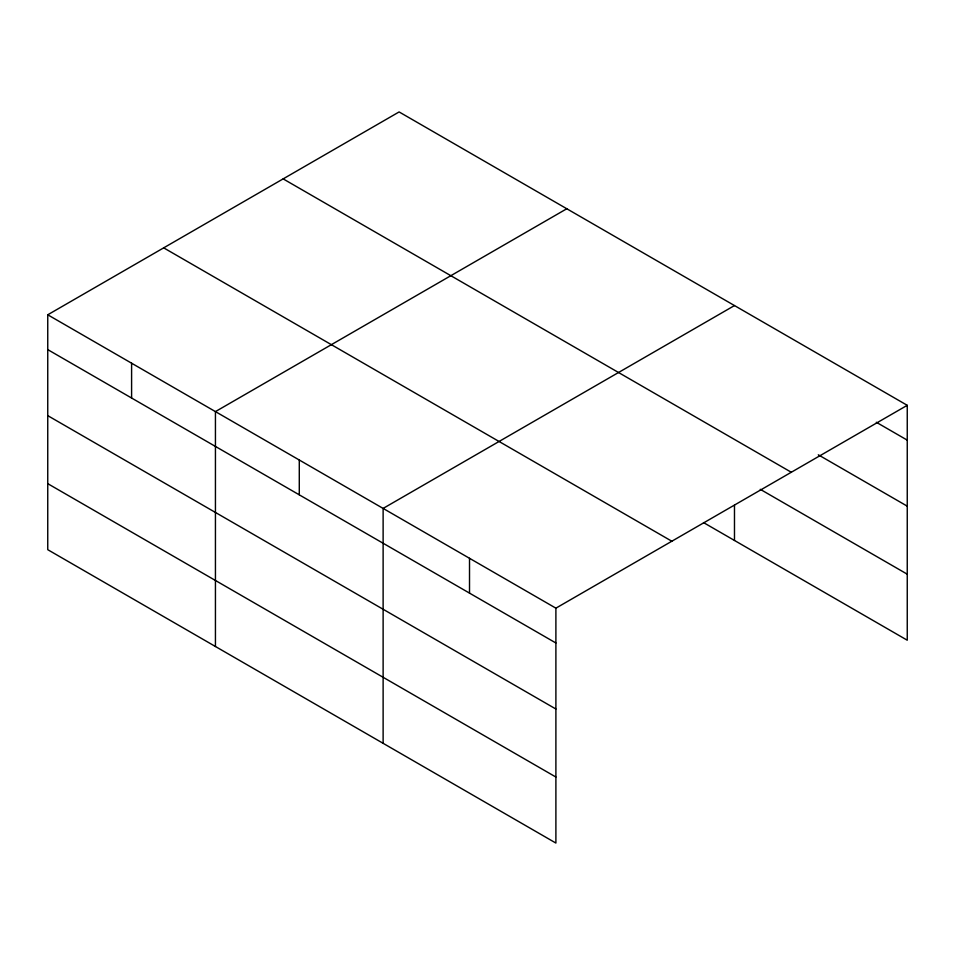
<?xml version="1.0" encoding="UTF-8"?>
<svg xmlns="http://www.w3.org/2000/svg" width="955" height="955" viewBox="0 0 955 955"><rect width="100%" height="100%" fill="white"/><g stroke="black" fill="none" stroke-linecap="round" stroke-linejoin="round"><path stroke-width="1.43" d="M555.894 709.016L555.894 608.168L47.75 314.792L47.75 549.686L555.894 843.062L555.894 709.016L47.75 415.64M47.75 314.792L399.106 111.938L907.25 405.314L907.25 640.208L703.525 522.588M566.793 208.751L215.436 411.605L215.436 646.499M734.479 305.564L383.122 508.418L383.122 743.312M555.894 608.168L907.25 405.314M876.308 422.265L907.25 440.136M818.292 454.795L907.25 506.162M283.158 178.883L791.301 472.259M760.264 489.318L907.25 574.182M163.699 247.858L671.842 541.234M47.75 349.614L555.894 642.99M47.75 483.66L555.894 777.036M734.479 505.243L734.479 540.458M469.514 558.293L469.514 593.115M299.285 460.012L299.285 494.833M131.599 363.198L131.599 398.02"/></g></svg>
